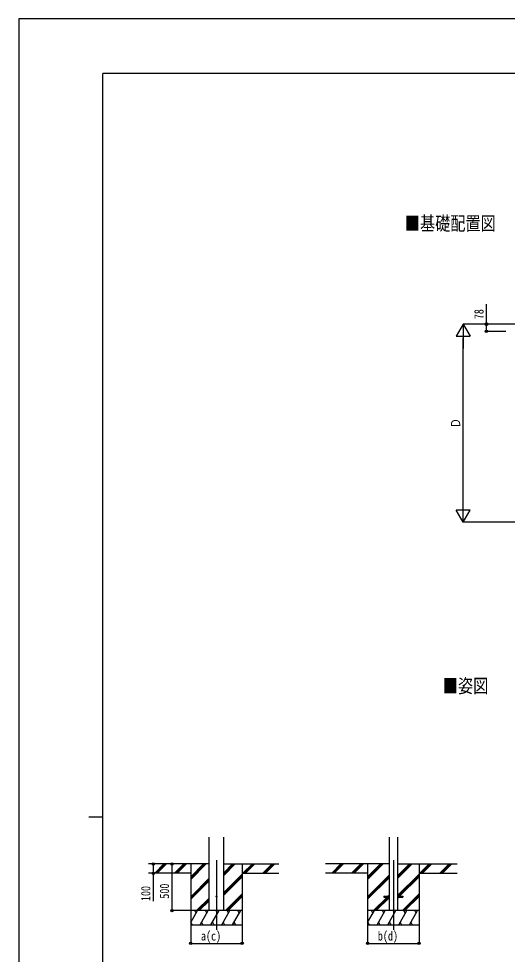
# Model space of a CAD drawing. Units: millimetres, scale not verified. Extents: x -12615 to 12615, y -8910 to 8910.
# Drawn here: x -12615 to -7391, y -1095 to 8910 of the extents above; entities that cross this region are included whole.
import ezdxf
from ezdxf.enums import TextEntityAlignment as Align

# ---------------------------------------------------------------- set-up
doc = ezdxf.new("R2010")
doc.units = ezdxf.units.MM
doc.header["$LTSCALE"] = 40
for name, color, linetype in [('0-2_USER1', 3, 'Continuous'), ('0-3_YKK_12', 2, 'Continuous'), ('0-4_YKK_13', 4, 'Continuous'), ('0-5_YKK_A1', 4, 'Continuous'), ('0-6_YKK_D', 6, 'Continuous'), ('0-7_YKK_ZWAK', 7, 'Continuous')]:
    doc.layers.add(name, color=color, linetype=linetype)
doc.styles.add('ＭＳ ゴシック', font='')
doc.styles.get('ＭＳ ゴシック').set_extended_font_data('MS Gothic')

msp = doc.modelspace()

# ---------------------------------------------------------------- linework, layer by layer
at = {"layer": '0-3_YKK_12'}
for p, q in [((-10501.16, -90.06), (-10501.16, -833.38)), ((-8609.59, -90.06), (-8609.59, -833.38))]:
    msp.add_line(p, q, dxfattribs=at)
at = {"layer": '0-4_YKK_13'}
for p, q in [((-8709.59, -473.8), (-8709.59, -482.8)), ((-8709.59, -473.8), (-8654.79, -473.8)), ((-8709.59, -482.8), (-8654.79, -482.8)), ((-8564.39, -473.8), (-8509.59, -473.8)), ((-8564.39, -482.8), (-8509.59, -482.8)), ((-8509.59, -473.8), (-8509.59, -482.8))]:
    msp.add_line(p, q, dxfattribs=at)
msp.add_circle((-10501.16, -478.3), 5, dxfattribs=at)
at = {"layer": '0-5_YKK_A1'}
for p, q in [((-10578.91, -628.3), (-10578.91, 157.05)), ((-10423.41, -628.3), (-10423.41, 157.05)), ((-8654.79, 157.05), (-8654.79, -628.3)), ((-8564.39, 157.05), (-8564.39, -628.3)), ((-10578.91, -128.3), (-11227.11, -128.3)), ((-11160.42, -226.89), (-11061.83, -128.3)), ((-11147.69, -228.3), (-11047.68, -128.3)), ((-11133.54, -228.3), (-11033.54, -128.3)), ((-10948.29, -226.89), (-10849.69, -128.3)), ((-10935.55, -228.3), (-10835.55, -128.3)), ((-10921.41, -228.3), (-10821.41, -128.3)), ((-10776.16, -128.3), (-10776.16, -778.3)), ((-10776.16, -295.18), (-10609.28, -128.3)), ((-10776.16, -281.04), (-10623.42, -128.3)), ((-10776.16, -266.89), (-10637.56, -128.3)), ((-10423.41, -250.8), (-10300.91, -128.3)), ((-10423.41, -236.65), (-10315.05, -128.3)), ((-10423.41, -222.51), (-10329.2, -128.3)), ((-10423.41, -128.3), (-9835.54, -128.3)), ((-10226.16, -128.3), (-10226.16, -778.3)), ((-10217.06, -228.3), (-10117.06, -128.3)), ((-10202.92, -228.3), (-10102.92, -128.3)), ((-10188.78, -228.3), (-10088.78, -128.3)), ((-10004.93, -228.3), (-9904.93, -128.3)), ((-9990.79, -228.3), (-9890.79, -128.3)), ((-9976.65, -228.3), (-9876.65, -128.3)), ((-8654.79, -128.3), (-9335.54, -128.3)), ((-9268.85, -226.89), (-9170.26, -128.3)), ((-9256.12, -228.3), (-9156.11, -128.3)), ((-9241.97, -228.3), (-9141.97, -128.3)), ((-9056.72, -226.89), (-8958.12, -128.3)), ((-9043.98, -228.3), (-8943.98, -128.3)), ((-9029.84, -228.3), (-8929.84, -128.3)), ((-8884.59, -128.3), (-8884.59, -778.3)), ((-8884.59, -295.18), (-8717.71, -128.3)), ((-8884.59, -281.04), (-8731.85, -128.3)), ((-8884.59, -266.89), (-8745.99, -128.3)), ((-8564.39, -283.35), (-8409.34, -128.3)), ((-8564.39, -269.2), (-8423.48, -128.3)), ((-8564.39, -255.06), (-8437.62, -128.3)), ((-8564.39, -128.3), (-7926.38, -128.3)), ((-8334.59, -128.3), (-8334.59, -778.3)), ((-8325.49, -228.3), (-8225.49, -128.3)), ((-8311.35, -228.3), (-8211.35, -128.3)), ((-8297.21, -228.3), (-8197.21, -128.3)), ((-8113.36, -228.3), (-8013.36, -128.3)), ((-8099.22, -228.3), (-7999.22, -128.3)), ((-8085.08, -228.3), (-7985.08, -128.3)), ((-10776.16, -228.3), (-11227.11, -228.3)), ((-10776.16, -479.02), (-10578.91, -281.78)), ((-10776.16, -493.17), (-10578.91, -295.92)), ((-10423.41, -434.64), (-10226.16, -237.39)), ((-10423.41, -448.78), (-10226.16, -251.54)), ((-10423.41, -462.93), (-10226.16, -265.68)), ((-10226.16, -228.3), (-9835.54, -228.3)), ((-8884.59, -228.3), (-9335.54, -228.3)), ((-8884.59, -479.02), (-8654.79, -249.23)), ((-8884.59, -493.17), (-8654.79, -263.37)), ((-8884.59, -507.31), (-8654.79, -277.51)), ((-8564.39, -467.19), (-8334.59, -237.39)), ((-8556.85, -473.8), (-8334.59, -251.54)), ((-8542.71, -473.8), (-8334.59, -265.68)), ((-8334.59, -228.3), (-7926.38, -228.3)), ((-10776.16, -507.31), (-10578.91, -310.06)), ((-10713.3, -628.3), (-10578.91, -493.91)), ((-10404.94, -628.3), (-10226.16, -449.52)), ((-10390.79, -628.3), (-10226.16, -463.67)), ((-10376.65, -628.3), (-10226.16, -477.81)), ((-8821.73, -628.3), (-8676.23, -482.8)), ((-8807.59, -628.3), (-8662.09, -482.8)), ((-8793.45, -628.3), (-8654.79, -489.64)), ((-8667.23, -473.8), (-8654.79, -461.36)), ((-8564.39, -495.48), (-8551.71, -482.8)), ((-8513.37, -628.3), (-8334.59, -449.52)), ((-8499.22, -628.3), (-8334.59, -463.67)), ((-8485.08, -628.3), (-8334.59, -477.81)), ((-10699.16, -628.3), (-10578.91, -508.05)), ((-10685.02, -628.3), (-10578.91, -522.19)), ((-10226.16, -628.3), (-10776.16, -628.3)), ((-10776.16, -753.75), (-10703.73, -628.3)), ((-10718.73, -654.28), (-10733.73, -628.3)), ((-10674.86, -778.3), (-10588.26, -628.3)), ((-10603.26, -654.28), (-10618.26, -628.3)), ((-10559.39, -778.3), (-10472.79, -628.3)), ((-10487.79, -654.28), (-10502.79, -628.3)), ((-10443.92, -778.3), (-10357.32, -628.3)), ((-10372.32, -654.28), (-10387.32, -628.3)), ((-10328.45, -778.3), (-10241.85, -628.3)), ((-10256.85, -654.28), (-10271.85, -628.3)), ((-8334.59, -628.3), (-8884.59, -628.3)), ((-8884.59, -753.75), (-8812.16, -628.3)), ((-8827.16, -654.28), (-8842.16, -628.3)), ((-8783.29, -778.3), (-8696.69, -628.3)), ((-8711.69, -654.28), (-8726.69, -628.3)), ((-8667.82, -778.3), (-8581.22, -628.3)), ((-8596.22, -654.28), (-8611.22, -628.3)), ((-8552.35, -778.3), (-8465.75, -628.3)), ((-8480.75, -654.28), (-8495.75, -628.3)), ((-8436.88, -778.3), (-8350.28, -628.3)), ((-8365.28, -654.28), (-8380.28, -628.3)), ((-10776.16, -778.3), (-10226.16, -778.3)), ((-10775.33, -752.32), (-10760.34, -778.3)), ((-10659.86, -752.32), (-10644.87, -778.3)), ((-10544.39, -752.32), (-10529.4, -778.3)), ((-10428.92, -752.32), (-10413.92, -778.3)), ((-10313.45, -752.32), (-10298.46, -778.3)), ((-8884.59, -778.3), (-8334.59, -778.3)), ((-8883.76, -752.32), (-8868.77, -778.3)), ((-8768.29, -752.32), (-8753.3, -778.3)), ((-8652.82, -752.32), (-8637.83, -778.3)), ((-8537.35, -752.32), (-8522.35, -778.3)), ((-8421.88, -752.32), (-8406.89, -778.3))]:
    msp.add_line(p, q, dxfattribs=at)
at = {"layer": '0-6_YKK_D'}
for p, q in [((-7863.7, 5643.55), (-7938.7, 5513.65)), ((-7137.7, 5643.55), (-7864.7, 5643.55)), ((-7863.7, 5643.55), (-7788.7, 5513.65)), ((-7863.7, 5643.55), (-7863.7, 5383.75)), ((-7137.7, 5643.55), (-7614.7, 5643.55)), ((-7938.7, 5513.65), (-7788.7, 5513.65)), ((-7406.15, 5565.75), (-7614.7, 5565.75)), ((-7863.7, 3675.17), (-7863.7, 5493.55)), ((-7863.7, 3525.17), (-7863.7, 3784.98)), ((-7863.7, 3525.17), (-7938.7, 3655.08)), ((-7788.7, 3655.08), (-7938.7, 3655.08)), ((-7863.7, 3525.17), (-7788.7, 3655.08)), ((-7137.7, 3525.17), (-7864.7, 3525.17)), ((-11161.5, -128.3), (-11177.16, -128.3)), ((-10976.16, -128.3), (-10976.16, -628.3)), ((-11161.5, -228.3), (-11177.16, -228.3)), ((-10777.16, -628.3), (-10977.16, -628.3)), ((-10776.16, -778.3), (-10776.16, -979.3)), ((-10226.16, -778.3), (-10226.16, -979.3)), ((-8884.59, -778.3), (-8884.59, -979.3)), ((-8334.59, -778.3), (-8334.59, -979.3)), ((-10776.16, -978.3), (-10226.16, -978.3)), ((-8884.59, -978.3), (-8334.59, -978.3))]:
    msp.add_line(p, q, dxfattribs=at)
for points in [[(-7613.7, 5565.75), (-7613.7, 5643.55), (-7613.7, 5856.95)], [(-11176.16, -128.3), (-11176.16, -228.3), (-11176.16, -528.1)]]:
    msp.add_lwpolyline(points, dxfattribs=at)
for centre in [(-7613.7, 5643.55), (-7613.7, 5565.75), (-11176.16, -128.3), (-10976.16, -128.3), (-11176.16, -228.3), (-10976.16, -628.3), (-10776.16, -978.3), (-10226.16, -978.3), (-8884.59, -978.3), (-8334.59, -978.3)]:
    msp.add_circle(centre, 12.75, dxfattribs=at)
at = {"layer": '0-7_YKK_ZWAK'}
for p, q in [((11685.06, 8325), (-11714.94, 8325)), ((-11714.94, -7575), (-11714.94, 8325)), ((-11864.94, 375), (-11714.94, 375))]:
    msp.add_line(p, q, dxfattribs=at)
msp.add_lwpolyline([(-12615, -8910), (12615, -8910), (12615, 8910), (-12615, 8910)], close=True, dxfattribs=at)

# ---------------------------------------------------------------- texts
at = {"layer": '0-2_USER1', "style": 'ＭＳ ゴシック', "width": 0.8}
for s, p in [('■基礎配置図', (-8486.74, 6601.97)), ('■姿図', (-8080.52, 1656.3))]:
    msp.add_text(s, height=148.5, dxfattribs=at).set_placement(p, align=Align.BOTTOM_LEFT)
at = {"layer": '0-6_YKK_D', "style": 'ＭＳ ゴシック', "width": 0.8}
for s, p in [('78', (-7615.7, 5696.55)), ('Ｄ', (-7864.7, 4530.36)), ('100', (-11178.16, -526.1)), ('500', (-10978.16, -500.7))]:
    msp.add_text(s, height=98.97, rotation=90, dxfattribs=at).set_placement(p, align=Align.BOTTOM_LEFT)
for s, p in [('a(c)', (-10666.76, -977.5)), ('b(d)', (-8775.19, -977.5))]:
    msp.add_text(s, height=98.97, dxfattribs=at).set_placement(p, align=Align.BOTTOM_LEFT)

doc.saveas('drawing.dxf')
